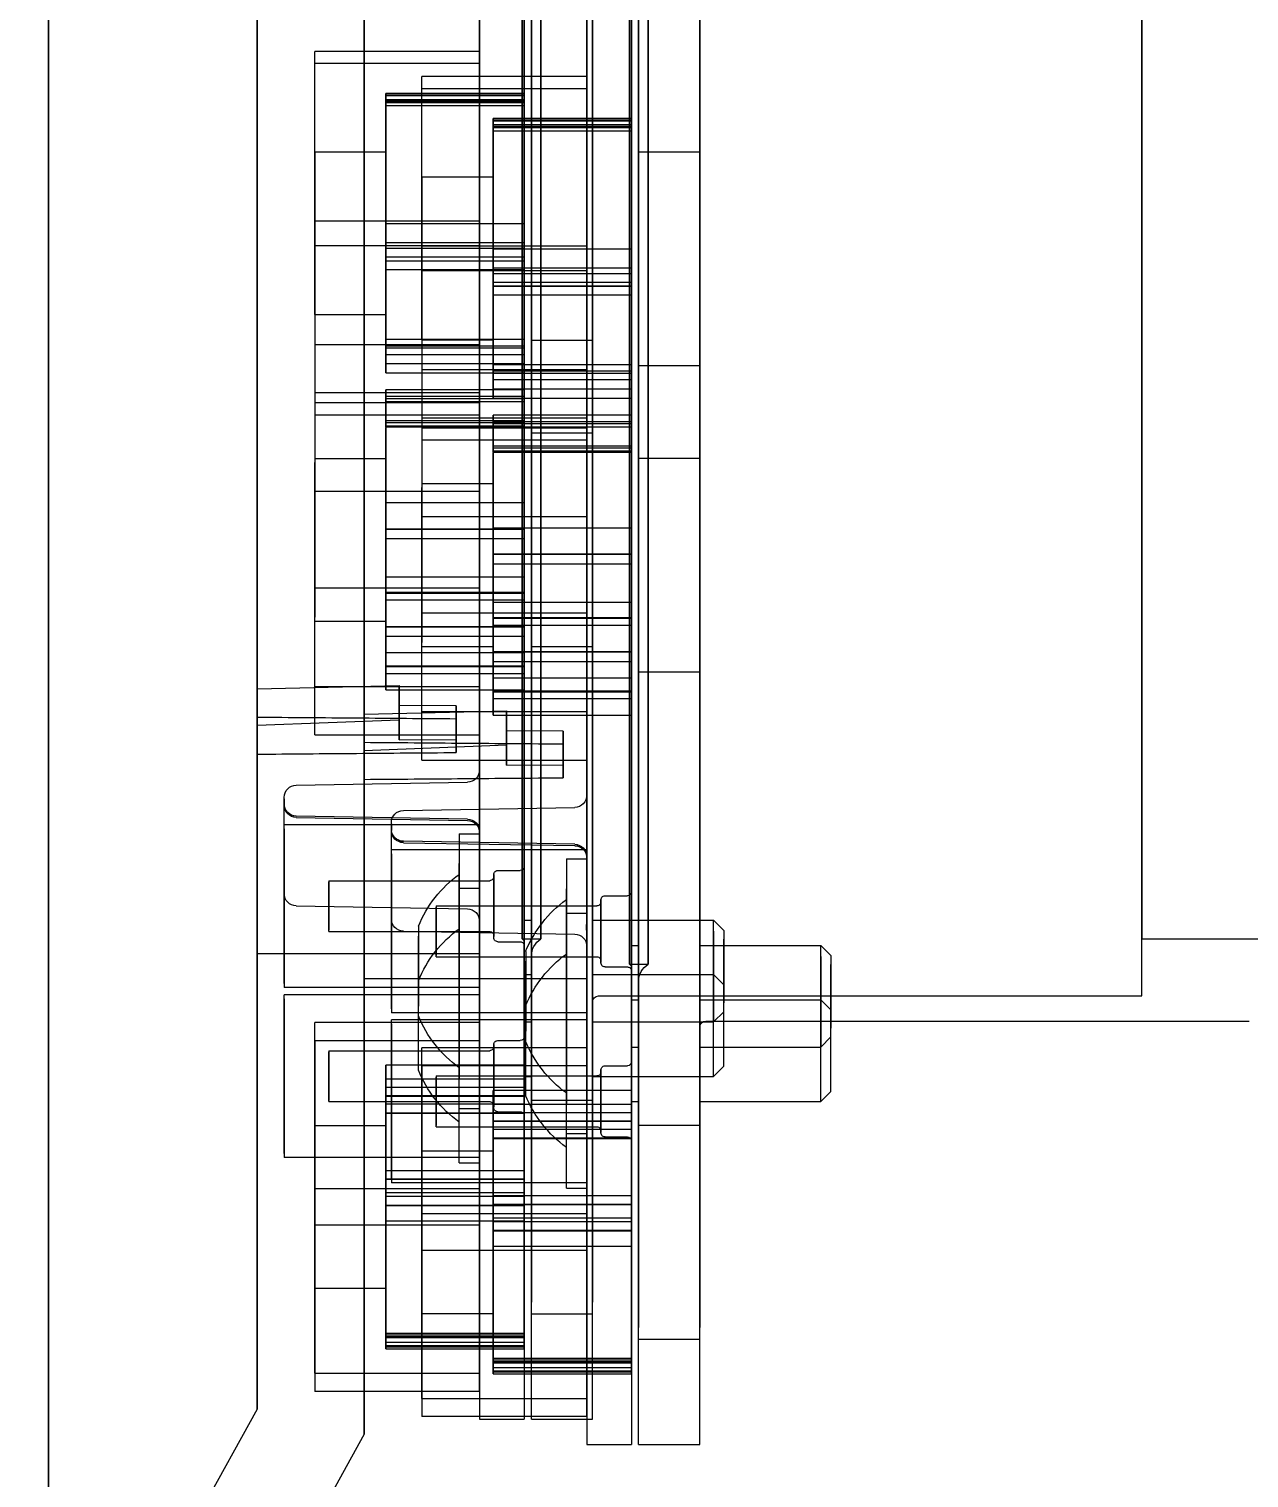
# Model space of a CAD drawing. Header units: millimetres. Extents: x -69706 to 52883, y -6882 to 68885.
# Drawn here: x 7176 to 7236, y 23902.3 to 23973.5 of the extents above; entities that cross this region are included whole.
import ezdxf

# ---------------------------------------------------------------- set-up
doc = ezdxf.new("R2010")
doc.units = ezdxf.units.MM
doc.layers.add('ac-SB', color=7, linetype='Continuous', lineweight=13)

# ---------------------------------------------------------------- blocks, each defined once
blk = doc.blocks.new('A$C15852BBE')
at = {"layer": 'ac-SB', "lineweight": -3}
for p, q in [((5986.79, 3301.098), (6002.31, 3329.098)), ((5986.79, 3301.098), (6002.31, 3329.098)), ((6002.31, 3039.098), (6002.31, 3329.098)), ((6002.31, 3329.098), (6002.31, 3039.098)), ((5992.057, 3299.859), (6007.577, 3327.859)), ((5992.057, 3299.859), (6007.577, 3327.859)), ((6002.31, 3312.126), (6002.31, 3300.404)), ((6002.31, 3300.404), (6002.31, 3312.126)), ((5970.31, 3301.598), (5970.31, 3072.349)), ((5973.31, 3301.598), (5970.31, 3301.598)), ((5973.31, 3301.598), (5973.31, 3072.349)), ((5973.66, 3072.349), (5973.66, 3301.598)), ((5975.86, 3301.598), (5973.66, 3301.598)), ((5975.86, 3072.349), (5975.86, 3301.598)), ((5986.79, 3301.098), (5986.79, 3067.098)), ((5986.79, 3067.098), (5986.79, 3301.098)), ((5975.577, 3300.359), (5975.577, 3071.11)), ((5978.577, 3300.359), (5975.577, 3300.359)), ((5975.86, 3299.333), (5975.86, 3300.228)), ((5975.86, 3300.228), (5975.86, 3292.06)), ((5975.86, 3300.228), (5983.96, 3300.228)), ((5978.577, 3300.359), (5978.577, 3071.11)), ((5978.927, 3071.11), (5978.927, 3300.359)), ((5981.127, 3300.359), (5978.927, 3300.359)), ((5981.127, 3071.11), (5981.127, 3300.359)), ((5983.96, 3292.06), (5983.96, 3300.228)), ((5983.96, 3299.333), (5983.96, 3300.228)), ((6002.31, 3300.404), (6002.31, 3210.561)), ((6002.31, 3210.561), (6002.31, 3300.404)), ((5992.057, 3299.859), (5992.057, 3065.859)), ((5992.057, 3065.859), (5992.057, 3299.859)), ((5975.86, 3290.27), (5975.86, 3299.333)), ((5983.96, 3299.333), (5975.86, 3299.333)), ((5981.127, 3298.094), (5981.127, 3298.989)), ((5981.127, 3298.989), (5981.127, 3290.821)), ((5981.127, 3298.989), (5989.227, 3298.989)), ((5983.96, 3299.333), (5983.96, 3290.27)), ((5989.227, 3290.821), (5989.227, 3298.989)), ((5989.227, 3298.094), (5989.227, 3298.989)), ((5973.66, 3298.132), (5973.66, 3291.853)), ((5973.66, 3298.034), (5973.66, 3298.132)), ((5980.46, 3298.132), (5973.66, 3298.132)), ((5973.66, 3297.812), (5973.66, 3298.034)), ((5980.46, 3298.034), (5973.66, 3298.034)), ((5980.46, 3298.034), (5980.46, 3298.132)), ((5980.46, 3298.132), (5980.46, 3291.853)), ((5980.46, 3297.812), (5980.46, 3298.034)), ((5981.127, 3289.031), (5981.127, 3298.094)), ((5989.227, 3298.094), (5981.127, 3298.094)), ((5989.227, 3298.094), (5989.227, 3289.031)), ((5973.66, 3297.586), (5973.66, 3297.99)), ((5973.66, 3297.99), (5980.46, 3297.99)), ((5980.46, 3297.812), (5973.66, 3297.812)), ((5973.66, 3297.364), (5973.66, 3297.586)), ((5980.46, 3297.586), (5973.66, 3297.586)), ((5973.66, 3297.444), (5973.66, 3297.542)), ((5973.66, 3297.542), (5980.46, 3297.542)), ((5973.66, 3290.477), (5973.66, 3297.444)), ((5980.46, 3297.444), (5973.66, 3297.444)), ((5980.46, 3297.364), (5973.66, 3297.364)), ((5980.46, 3297.586), (5980.46, 3297.99)), ((5980.46, 3297.364), (5980.46, 3297.586)), ((5980.46, 3297.444), (5980.46, 3297.542)), ((5980.46, 3290.477), (5980.46, 3297.444)), ((5978.927, 3296.894), (5978.927, 3290.614)), ((5978.927, 3296.795), (5978.927, 3296.894)), ((5985.727, 3296.894), (5978.927, 3296.894)), ((5978.927, 3296.573), (5978.927, 3296.795)), ((5985.727, 3296.795), (5978.927, 3296.795)), ((5978.927, 3296.347), (5978.927, 3296.752)), ((5978.927, 3296.752), (5985.727, 3296.752)), ((5985.727, 3296.795), (5985.727, 3296.894)), ((5985.727, 3296.894), (5985.727, 3290.614)), ((5985.727, 3296.573), (5985.727, 3296.795)), ((5985.727, 3296.347), (5985.727, 3296.752)), ((5970.31, 3296.416), (5970.31, 3289.543)), ((5973.31, 3296.416), (5970.31, 3296.416)), ((5973.31, 3296.416), (5973.31, 3289.543)), ((5985.727, 3296.573), (5978.927, 3296.573)), ((5978.927, 3296.125), (5978.927, 3296.347)), ((5985.727, 3296.347), (5978.927, 3296.347)), ((5978.927, 3296.205), (5978.927, 3296.303)), ((5978.927, 3296.303), (5985.727, 3296.303)), ((5978.927, 3289.238), (5978.927, 3296.205)), ((5985.727, 3296.205), (5978.927, 3296.205)), ((5985.727, 3296.125), (5978.927, 3296.125)), ((5985.727, 3296.125), (5985.727, 3296.347)), ((5985.727, 3296.205), (5985.727, 3296.303)), ((5985.727, 3289.238), (5985.727, 3296.205)), ((5970.31, 3066.598), (5970.31, 3295.847)), ((5973.31, 3066.598), (5973.31, 3295.847)), ((5973.66, 3295.847), (5973.66, 3066.598)), ((5975.577, 3295.177), (5975.577, 3288.304)), ((5978.577, 3295.177), (5975.577, 3295.177)), ((5975.86, 3295.847), (5975.86, 3066.598)), ((5978.577, 3295.177), (5978.577, 3288.304)), ((5983.96, 3295.165), (5980.46, 3295.165)), ((5980.46, 3287.361), (5980.46, 3295.165)), ((5983.96, 3295.165), (5983.96, 3287.361)), ((5975.577, 3065.359), (5975.577, 3294.608)), ((5978.577, 3065.359), (5978.577, 3294.608)), ((5978.927, 3294.608), (5978.927, 3065.359)), ((5980.46, 3294.969), (5980.46, 3287.165)), ((5981.127, 3294.608), (5981.127, 3065.359)), ((5983.96, 3287.165), (5983.96, 3294.969)), ((5989.227, 3293.926), (5985.727, 3293.926)), ((5985.727, 3286.122), (5985.727, 3293.926)), ((5989.227, 3293.926), (5989.227, 3286.122)), ((5985.727, 3293.73), (5985.727, 3285.926)), ((5989.227, 3285.926), (5989.227, 3293.73)), ((5970.31, 3285.916), (5970.31, 3292.788)), ((5973.31, 3285.916), (5973.31, 3292.788)), ((5973.66, 3291.853), (5973.66, 3291.087)), ((5980.46, 3291.853), (5973.66, 3291.853)), ((5975.86, 3292.06), (5975.86, 3282.998)), ((5975.86, 3292.06), (5983.96, 3292.06)), ((5980.46, 3291.853), (5980.46, 3291.087)), ((5983.96, 3282.998), (5983.96, 3292.06)), ((5980.46, 3291.094), (5973.66, 3291.094)), ((5973.66, 3291.094), (5973.66, 3290.821)), ((5973.66, 3291.087), (5980.46, 3291.087)), ((5975.577, 3284.677), (5975.577, 3291.549)), ((5978.577, 3284.677), (5978.577, 3291.549)), ((5980.46, 3291.094), (5980.46, 3290.821)), ((5973.66, 3290.821), (5973.66, 3290.643)), ((5973.66, 3290.643), (5973.66, 3286.55)), ((5980.46, 3290.643), (5973.66, 3290.643)), ((5973.66, 3289.786), (5973.66, 3290.477)), ((5973.66, 3290.477), (5980.46, 3290.477)), ((5975.86, 3282.102), (5975.86, 3290.27)), ((5975.86, 3290.27), (5983.96, 3290.27)), ((5978.927, 3290.614), (5978.927, 3289.848)), ((5985.727, 3290.614), (5978.927, 3290.614)), ((5980.46, 3290.821), (5980.46, 3290.643)), ((5980.46, 3290.643), (5980.46, 3286.55)), ((5980.46, 3289.786), (5980.46, 3290.477)), ((5981.127, 3290.821), (5981.127, 3281.759)), ((5981.127, 3290.821), (5989.227, 3290.821)), ((5983.96, 3290.27), (5983.96, 3282.102)), ((5985.727, 3290.614), (5985.727, 3289.848)), ((5989.227, 3281.759), (5989.227, 3290.821)), ((5980.46, 3289.807), (5973.66, 3289.807)), ((5973.66, 3289.58), (5973.66, 3289.807)), ((5980.46, 3289.786), (5973.66, 3289.786)), ((5973.66, 3289.386), (5973.66, 3289.58)), ((5985.727, 3289.855), (5978.927, 3289.855)), ((5978.927, 3289.855), (5978.927, 3289.583)), ((5978.927, 3289.848), (5985.727, 3289.848)), ((5978.927, 3289.583), (5978.927, 3289.404)), ((5980.46, 3289.58), (5980.46, 3289.807)), ((5980.46, 3289.386), (5980.46, 3289.58)), ((5985.727, 3289.855), (5985.727, 3289.583)), ((5985.727, 3289.583), (5985.727, 3289.404)), ((5973.66, 3285.698), (5973.66, 3289.386)), ((5973.66, 3289.386), (5980.46, 3289.386)), ((5975.86, 3288.999), (5975.86, 3282.249)), ((5976.86, 3288.999), (5975.86, 3288.999)), ((5976.86, 3288.999), (5976.86, 3282.249)), ((5978.927, 3289.404), (5978.927, 3285.311)), ((5985.727, 3289.404), (5978.927, 3289.404)), ((5978.927, 3288.547), (5978.927, 3289.238)), ((5978.927, 3289.238), (5985.727, 3289.238)), ((5980.46, 3285.698), (5980.46, 3289.386)), ((5981.127, 3280.863), (5981.127, 3289.031)), ((5981.127, 3289.031), (5989.227, 3289.031)), ((5985.727, 3289.404), (5985.727, 3285.311)), ((5985.727, 3288.547), (5985.727, 3289.238)), ((5989.227, 3289.031), (5989.227, 3280.863)), ((5975.86, 3288.74), (5975.86, 3280.936)), ((5975.86, 3288.74), (5985.46, 3288.74)), ((5975.86, 3280.74), (5975.86, 3288.544)), ((5985.727, 3288.568), (5978.927, 3288.568)), ((5978.927, 3288.341), (5978.927, 3288.568)), ((5985.727, 3288.547), (5978.927, 3288.547)), ((5978.927, 3288.147), (5978.927, 3288.341)), ((5978.927, 3284.459), (5978.927, 3288.147)), ((5978.927, 3288.147), (5985.727, 3288.147)), ((5985.46, 3280.936), (5985.46, 3288.74)), ((5985.46, 3288.544), (5985.46, 3280.74)), ((5985.727, 3288.341), (5985.727, 3288.568)), ((5985.727, 3288.147), (5985.727, 3288.341)), ((5985.727, 3284.459), (5985.727, 3288.147)), ((5981.127, 3287.76), (5981.127, 3281.01)), ((5982.127, 3287.76), (5981.127, 3287.76)), ((5981.127, 3287.501), (5981.127, 3279.697)), ((5981.127, 3287.501), (5990.727, 3287.501)), ((5982.127, 3287.76), (5982.127, 3281.01)), ((5990.727, 3279.697), (5990.727, 3287.501)), ((5973.66, 3286.69), (5973.66, 3282.886)), ((5973.66, 3286.655), (5973.66, 3286.595)), ((5976.86, 3286.999), (5976.86, 3282.249)), ((5983.96, 3287.165), (5980.46, 3287.165)), ((5981.127, 3279.501), (5981.127, 3287.306)), ((5990.727, 3287.306), (5990.727, 3279.501)), ((5973.31, 3285.916), (5970.31, 3285.916)), ((5973.66, 3282.79), (5973.66, 3286.595)), ((5980.46, 3286.557), (5973.66, 3286.557)), ((5973.66, 3286.557), (5973.66, 3286.285)), ((5973.66, 3286.55), (5980.46, 3286.55)), ((5973.66, 3286.285), (5973.66, 3286.106)), ((5973.66, 3286.106), (5973.66, 3284.886)), ((5980.46, 3286.106), (5973.66, 3286.106)), ((5974.96, 3286.49), (5973.86, 3286.49)), ((5975.16, 3286.29), (5975.16, 3283.266)), ((5975.16, 3286.275), (5975.16, 3286.214)), ((5975.16, 3283.19), (5975.16, 3286.214)), ((5975.16, 3286.19), (5975.16, 3283.361)), ((5975.16, 3286.176), (5975.16, 3286.119)), ((5975.16, 3283.29), (5975.16, 3286.119)), ((5975.166, 3283.315), (5975.166, 3286.239)), ((5975.166, 3286.224), (5975.166, 3286.165)), ((5975.166, 3286.165), (5975.166, 3283.242)), ((5983.26, 3285.99), (5975.36, 3285.99)), ((5975.86, 3286.325), (5975.86, 3274.298)), ((5976.86, 3286.325), (5975.86, 3286.325)), ((5976.86, 3286.325), (5976.86, 3274.298)), ((5980.46, 3286.557), (5980.46, 3286.285)), ((5980.46, 3286.285), (5980.46, 3286.106)), ((5980.46, 3286.106), (5980.46, 3284.886)), ((5983.26, 3285.99), (5983.26, 3283.551)), ((5983.26, 3283.49), (5983.26, 3285.929)), ((5989.227, 3285.926), (5985.727, 3285.926)), ((5980.46, 3285.719), (5973.66, 3285.719)), ((5973.66, 3285.491), (5973.66, 3285.719)), ((5980.46, 3285.698), (5973.66, 3285.698)), ((5973.66, 3285.297), (5973.66, 3285.491)), ((5973.66, 3284.198), (5973.66, 3285.297)), ((5973.66, 3285.297), (5980.46, 3285.297)), ((5978.927, 3285.451), (5978.927, 3281.647)), ((5978.927, 3285.416), (5978.927, 3285.356)), ((5978.927, 3281.551), (5978.927, 3285.356)), ((5985.727, 3285.318), (5978.927, 3285.318)), ((5978.927, 3285.318), (5978.927, 3285.046)), ((5978.927, 3285.311), (5985.727, 3285.311)), ((5980.227, 3285.251), (5979.127, 3285.251)), ((5980.46, 3285.491), (5980.46, 3285.719)), ((5980.46, 3285.297), (5980.46, 3285.491)), ((5980.46, 3284.198), (5980.46, 3285.297)), ((5982.127, 3285.76), (5982.127, 3281.01)), ((5985.727, 3285.318), (5985.727, 3285.046)), ((5963.86, 3284.249), (5964.36, 3284.749)), ((5964.36, 3284.749), (5964.36, 3282.249)), ((5970.31, 3284.749), (5964.36, 3284.749)), ((5970.31, 3284.749), (5970.31, 3282.249)), ((5973.31, 3284.749), (5973.31, 3282.249)), ((5973.66, 3284.749), (5973.31, 3284.749)), ((5973.66, 3284.886), (5973.66, 3284.198)), ((5973.66, 3284.886), (5980.46, 3284.886)), ((5973.66, 3284.749), (5973.66, 3282.249)), ((5978.577, 3284.677), (5975.577, 3284.677)), ((5975.86, 3276.822), (5975.86, 3284.852)), ((5976.86, 3272.825), (5976.86, 3284.852)), ((5978.927, 3285.046), (5978.927, 3284.867)), ((5978.927, 3284.867), (5978.927, 3283.647)), ((5985.727, 3284.867), (5978.927, 3284.867)), ((5985.727, 3284.48), (5978.927, 3284.48)), ((5978.927, 3284.252), (5978.927, 3284.48)), ((5980.427, 3285.051), (5980.427, 3282.027)), ((5980.427, 3285.036), (5980.427, 3284.975)), ((5980.427, 3281.951), (5980.427, 3284.975)), ((5980.427, 3284.951), (5980.427, 3282.122)), ((5980.427, 3284.937), (5980.427, 3284.88)), ((5980.427, 3282.051), (5980.427, 3284.88)), ((5980.433, 3282.076), (5980.433, 3285)), ((5980.433, 3284.985), (5980.433, 3284.927)), ((5980.433, 3284.927), (5980.433, 3282.003)), ((5980.46, 3284.886), (5980.46, 3284.198)), ((5988.527, 3284.751), (5980.627, 3284.751)), ((5981.127, 3285.086), (5981.127, 3273.059)), ((5982.127, 3285.086), (5981.127, 3285.086)), ((5982.127, 3285.086), (5982.127, 3273.059)), ((5985.727, 3285.046), (5985.727, 3284.867)), ((5985.727, 3284.867), (5985.727, 3283.647)), ((5985.727, 3284.252), (5985.727, 3284.48)), ((5988.527, 3284.751), (5988.527, 3282.313)), ((5988.527, 3282.251), (5988.527, 3284.69)), ((5963.86, 3284.249), (5963.86, 3282.249)), ((5973.66, 3284.198), (5980.46, 3284.198)), ((5976.86, 3275.861), (5976.86, 3284.325)), ((5978.86, 3284.448), (5978.86, 3282.249)), ((5985.727, 3284.459), (5978.927, 3284.459)), ((5978.927, 3284.058), (5978.927, 3284.252)), ((5978.927, 3282.959), (5978.927, 3284.058)), ((5978.927, 3284.058), (5985.727, 3284.058)), ((5985.727, 3284.058), (5985.727, 3284.252)), ((5985.727, 3282.959), (5985.727, 3284.058)), ((5969.127, 3283.01), (5969.627, 3283.51)), ((5969.627, 3283.51), (5969.627, 3281.01)), ((5975.577, 3283.51), (5969.627, 3283.51)), ((5975.16, 3283.361), (5975.16, 3283.304)), ((5975.16, 3283.266), (5975.16, 3283.205)), ((5983.26, 3283.49), (5975.36, 3283.49)), ((5975.577, 3283.51), (5975.577, 3281.01)), ((5976.86, 3283.289), (5976.86, 3274.825)), ((5978.577, 3283.51), (5978.577, 3281.01)), ((5978.927, 3283.51), (5978.577, 3283.51)), ((5978.927, 3283.647), (5978.927, 3282.959)), ((5978.927, 3283.647), (5985.727, 3283.647)), ((5978.927, 3283.51), (5978.927, 3281.01)), ((5981.127, 3275.583), (5981.127, 3283.613)), ((5982.127, 3271.586), (5982.127, 3283.613)), ((5982.127, 3274.622), (5982.127, 3283.086)), ((5984.127, 3283.209), (5984.127, 3281.01)), ((5985.727, 3283.647), (5985.727, 3282.959)), ((5969.127, 3283.01), (5969.127, 3281.01)), ((5973.66, 3282.886), (5973.66, 3282.825)), ((5974.96, 3282.99), (5973.86, 3282.99)), ((5975.86, 3282.998), (5975.86, 3282.102)), ((5975.86, 3282.998), (5983.96, 3282.998)), ((5978.927, 3282.959), (5985.727, 3282.959)), ((5983.96, 3282.998), (5983.96, 3282.102)), ((5963.86, 3282.249), (5963.86, 3280.249)), ((5963.86, 3281.575), (5964.36, 3282.075)), ((5964.36, 3282.249), (5964.36, 3279.749)), ((5964.36, 3277.62), (5964.36, 3282.075)), ((5970.31, 3282.075), (5964.36, 3282.075)), ((5970.31, 3282.249), (5970.31, 3279.749)), ((5970.31, 3277.62), (5970.31, 3282.075)), ((5973.31, 3282.249), (5973.31, 3279.749)), ((5973.31, 3277.62), (5973.31, 3282.075)), ((5973.66, 3282.075), (5973.31, 3282.075)), ((5973.66, 3282.249), (5973.66, 3279.749)), ((5973.66, 3282.075), (5973.66, 3277.62)), ((5975.86, 3282.249), (5975.86, 3275.499)), ((5975.86, 3282.102), (5983.96, 3282.102)), ((5976.86, 3282.249), (5976.86, 3277.499)), ((5976.86, 3282.249), (5976.86, 3275.499)), ((5978.86, 3282.249), (5978.86, 3280.05)), ((5978.86, 3281.774), (5978.86, 3277.856)), ((5978.927, 3281.647), (5978.927, 3281.586)), ((5980.227, 3281.751), (5979.127, 3281.751)), ((5980.427, 3282.122), (5980.427, 3282.065)), ((5980.427, 3282.027), (5980.427, 3281.966)), ((5988.527, 3282.251), (5980.627, 3282.251)), ((5981.127, 3281.759), (5981.127, 3280.863)), ((5981.127, 3281.759), (5989.227, 3281.759)), ((5982.127, 3282.05), (5982.127, 3273.586)), ((5989.227, 3281.759), (5989.227, 3280.863)), ((5963.86, 3281.575), (5963.86, 3278.011)), ((5963.86, 3277.575), (5963.86, 3281.139)), ((5964.36, 3281.53), (5964.36, 3277.075)), ((5969.127, 3281.01), (5969.127, 3279.01)), ((5969.627, 3281.01), (5969.627, 3278.51)), ((5970.31, 3281.53), (5970.31, 3277.075)), ((5970.31, 3280.503), (5970.31, 3281.098)), ((5970.31, 3281.098), (5970.31, 3280.503)), ((5970.31, 3092.002), (5970.31, 3281.096)), ((5973.31, 3281.53), (5973.31, 3277.075)), ((5973.66, 3277.075), (5973.66, 3281.53)), ((5975.577, 3281.01), (5975.577, 3278.51)), ((5978.577, 3281.01), (5978.577, 3278.51)), ((5978.86, 3277.376), (5978.86, 3281.294)), ((5978.927, 3281.01), (5978.927, 3278.51)), ((5981.127, 3281.01), (5981.127, 3274.26)), ((5982.127, 3281.01), (5982.127, 3276.26)), ((5982.127, 3281.01), (5982.127, 3274.26)), ((5984.127, 3281.01), (5984.127, 3278.812)), ((5970.01, 3280.798), (5943.31, 3280.798)), ((5963.86, 3280.249), (5964.36, 3279.749)), ((5969.127, 3280.336), (5969.627, 3280.836)), ((5969.127, 3280.336), (5969.127, 3276.772)), ((5969.627, 3276.381), (5969.627, 3280.836)), ((5975.577, 3280.836), (5969.627, 3280.836)), ((5969.627, 3280.291), (5969.627, 3275.836)), ((5970.31, 3280.692), (5970.31, 3276.939)), ((5970.31, 3280.692), (5970.31, 3276.939)), ((5970.31, 3276.35), (5970.31, 3280.503)), ((5970.31, 3280.503), (5970.31, 3276.35)), ((5975.577, 3276.381), (5975.577, 3280.836)), ((5975.577, 3280.291), (5975.577, 3275.836)), ((5975.86, 3280.74), (5985.46, 3280.74)), ((5975.86, 3280.385), (5975.86, 3272.581)), ((5975.86, 3280.385), (5985.46, 3280.385)), ((5978.577, 3276.381), (5978.577, 3280.836)), ((5978.927, 3280.836), (5978.577, 3280.836)), ((5978.577, 3280.291), (5978.577, 3275.836)), ((5978.927, 3280.836), (5978.927, 3276.381)), ((5978.927, 3275.836), (5978.927, 3280.291)), ((5981.127, 3280.863), (5989.227, 3280.863)), ((5984.127, 3280.535), (5984.127, 3276.617)), ((5985.46, 3272.581), (5985.46, 3280.385)), ((5948.577, 3279.559), (5948.577, 3090.892)), ((5975.277, 3279.559), (5948.577, 3279.559)), ((5970.31, 3279.749), (5964.36, 3279.749)), ((5969.127, 3276.336), (5969.127, 3279.9)), ((5973.66, 3279.749), (5973.31, 3279.749)), ((5975.577, 3279.264), (5975.577, 3279.859)), ((5975.577, 3279.859), (5975.577, 3279.264)), ((5975.577, 3090.763), (5975.577, 3279.857)), ((5975.86, 3272.385), (5975.86, 3280.189)), ((5981.127, 3279.501), (5990.727, 3279.501)), ((5984.127, 3276.137), (5984.127, 3280.055)), ((5985.46, 3280.189), (5985.46, 3272.385)), ((5969.127, 3279.01), (5969.627, 3278.51)), ((5973.31, 3278.845), (5973.31, 3093.988)), ((5975.577, 3279.453), (5975.577, 3275.7)), ((5975.577, 3279.453), (5975.577, 3275.7)), ((5975.577, 3275.111), (5975.577, 3279.264)), ((5975.577, 3279.264), (5975.577, 3275.111)), ((5981.127, 3279.146), (5981.127, 3271.342)), ((5981.127, 3279.146), (5990.727, 3279.146)), ((5981.127, 3271.146), (5981.127, 3278.951)), ((5990.727, 3271.342), (5990.727, 3279.146)), ((5990.727, 3278.951), (5990.727, 3271.146)), ((5975.577, 3278.51), (5969.627, 3278.51)), ((5973.66, 3278.335), (5973.66, 3274.531)), ((5973.66, 3278.3), (5973.66, 3278.24)), ((5973.66, 3274.435), (5973.66, 3278.24)), ((5973.66, 3278.098), (5973.66, 3094.699)), ((5973.76, 3277.998), (5973.66, 3278.098)), ((5974.96, 3278.135), (5973.86, 3278.135)), ((5975.86, 3278.723), (5975.86, 3094.104)), ((5975.86, 3278.723), (5986.79, 3278.723)), ((5978.927, 3278.51), (5978.577, 3278.51)), ((5986.79, 3268.916), (5986.79, 3278.723)), ((5963.86, 3277.575), (5964.36, 3277.075)), ((5972.842, 3094.794), (5972.842, 3277.998)), ((5972.842, 3277.998), (5972.842, 3273.554)), ((5973.76, 3277.998), (5972.842, 3277.998)), ((5973.76, 3277.998), (5972.842, 3277.998)), ((5973.76, 3094.794), (5973.76, 3277.998)), ((5973.76, 3277.998), (5973.76, 3273.402)), ((5975.16, 3277.935), (5975.16, 3274.911)), ((5975.16, 3277.92), (5975.16, 3277.859)), ((5975.16, 3274.835), (5975.16, 3277.859)), ((5975.16, 3277.835), (5975.16, 3275.006)), ((5975.16, 3277.821), (5975.16, 3277.764)), ((5975.16, 3274.935), (5975.16, 3277.764)), ((5975.166, 3274.96), (5975.166, 3277.884)), ((5975.166, 3277.869), (5975.166, 3277.81)), ((5975.166, 3277.81), (5975.166, 3274.887)), ((5983.26, 3277.635), (5975.36, 3277.635)), ((5978.577, 3277.606), (5978.577, 3092.749)), ((5981.127, 3277.484), (5981.127, 3092.865)), ((5981.127, 3277.484), (5992.057, 3277.484)), ((5983.26, 3277.635), (5983.26, 3275.196)), ((5983.26, 3275.135), (5983.26, 3277.574)), ((5992.057, 3267.677), (5992.057, 3277.484)), ((5948.577, 3276.759), (5911.113, 3276.759)), ((5948.577, 3276.759), (5911.113, 3276.759)), ((5948.577, 3276.759), (5948.577, 3088.959)), ((5948.577, 3088.959), (5948.577, 3276.759)), ((5970.31, 3277.075), (5964.36, 3277.075)), ((5970.31, 3276.939), (5970.31, 3269.399)), ((5970.31, 3276.939), (5970.31, 3269.399)), ((5973.66, 3277.075), (5973.31, 3277.075)), ((5975.86, 3277.122), (5975.86, 3275.17)), ((5975.867, 3276.624), (5975.86, 3276.822)), ((5978.109, 3093.555), (5978.109, 3276.759)), ((5978.109, 3276.759), (5978.109, 3272.315)), ((5979.027, 3276.759), (5978.109, 3276.759)), ((5979.027, 3276.759), (5978.109, 3276.759)), ((5978.927, 3277.096), (5978.927, 3273.292)), ((5978.927, 3277.061), (5978.927, 3277.001)), ((5978.927, 3273.196), (5978.927, 3277.001)), ((5978.927, 3276.859), (5978.927, 3093.46)), ((5979.027, 3276.759), (5978.927, 3276.859)), ((5979.027, 3093.555), (5979.027, 3276.759)), ((5979.027, 3276.759), (5979.027, 3272.163)), ((5980.227, 3276.896), (5979.127, 3276.896)), ((5980.427, 3276.696), (5980.427, 3273.672)), ((5980.427, 3276.681), (5980.427, 3276.62)), ((5980.433, 3273.721), (5980.433, 3276.645)), ((5969.127, 3276.336), (5969.627, 3275.836)), ((5970.31, 3276.19), (5970.31, 3276.35)), ((5970.31, 3276.194), (5970.31, 3087.099)), ((5970.31, 3270.482), (5970.31, 3276.19)), ((5970.31, 3270.482), (5970.31, 3276.19)), ((5975.878, 3276.43), (5975.867, 3276.624)), ((5975.881, 3276.243), (5975.878, 3276.43)), ((5984.871, 3276.375), (5976.45, 3276.522)), ((5980.427, 3273.596), (5980.427, 3276.62)), ((5980.427, 3276.596), (5980.427, 3273.767)), ((5980.427, 3276.582), (5980.427, 3276.525)), ((5980.427, 3273.696), (5980.427, 3276.525)), ((5980.433, 3276.63), (5980.433, 3276.571)), ((5980.433, 3276.571), (5980.433, 3273.648)), ((5988.527, 3276.396), (5980.627, 3276.396)), ((5988.527, 3276.396), (5988.527, 3273.957)), ((5988.527, 3273.896), (5988.527, 3276.335)), ((5975.577, 3275.836), (5969.627, 3275.836)), ((5975.577, 3275.7), (5975.577, 3268.16)), ((5975.577, 3275.7), (5975.577, 3268.16)), ((5976.86, 3275.499), (5975.86, 3275.499)), ((5978.927, 3275.836), (5978.577, 3275.836)), ((5981.127, 3275.883), (5981.127, 3273.931)), ((5981.134, 3275.385), (5981.127, 3275.583)), ((5981.145, 3275.191), (5981.134, 3275.385)), ((5990.138, 3275.136), (5981.717, 3275.283)), ((5985.46, 3275.775), (5985.46, 3275.54)), ((5985.46, 3275.689), (5985.46, 3271.362)), ((5985.46, 3275.54), (5985.46, 3271.041)), ((5948.577, 3086.159), (5948.577, 3274.826)), ((5973.66, 3274.531), (5973.66, 3274.47)), ((5974.96, 3274.635), (5973.86, 3274.635)), ((5975.16, 3275.006), (5975.16, 3274.949)), ((5975.16, 3274.911), (5975.16, 3274.85)), ((5983.26, 3275.135), (5975.36, 3275.135)), ((5975.577, 3274.951), (5975.577, 3275.111)), ((5975.577, 3274.955), (5975.577, 3085.86)), ((5975.577, 3269.243), (5975.577, 3274.951)), ((5975.577, 3269.243), (5975.577, 3274.951)), ((5975.86, 3274.914), (5975.86, 3275.17)), ((5975.86, 3274.914), (5975.86, 3269.694)), ((5981.148, 3275.004), (5981.145, 3275.191)), ((5990.727, 3274.536), (5990.727, 3274.301)), ((5973.31, 3274.36), (5973.31, 3274.207)), ((5973.31, 3089.351), (5973.31, 3274.207)), ((5975.86, 3274.298), (5975.86, 3272.825)), ((5975.86, 3089.473), (5975.86, 3274.092)), ((5988.527, 3273.896), (5980.627, 3273.896)), ((5982.127, 3274.26), (5981.127, 3274.26)), ((5981.127, 3273.675), (5981.127, 3273.931)), ((5986.79, 3274.092), (5986.79, 3209.677)), ((5990.727, 3274.45), (5990.727, 3270.123)), ((5990.727, 3274.301), (5990.727, 3269.802)), ((5972.842, 3273.554), (5972.842, 3273.402)), ((5972.842, 3273.402), (5972.842, 3090.198)), ((5973.66, 3090.098), (5973.66, 3273.497)), ((5973.76, 3273.402), (5973.76, 3090.198)), ((5975.86, 3272.709), (5975.86, 3273.468)), ((5978.577, 3273.121), (5978.577, 3272.968)), ((5978.927, 3273.292), (5978.927, 3273.231)), ((5980.227, 3273.396), (5979.127, 3273.396)), ((5980.427, 3273.767), (5980.427, 3273.71)), ((5980.427, 3273.672), (5980.427, 3273.611)), ((5981.127, 3273.675), (5981.127, 3268.455)), ((5976.86, 3272.825), (5975.86, 3272.825)), ((5975.86, 3272.763), (5975.86, 3272.775)), ((5975.86, 3269.773), (5975.86, 3272.773)), ((5975.86, 3272.385), (5985.46, 3272.385)), ((5978.577, 3088.112), (5978.577, 3272.968)), ((5981.127, 3273.059), (5981.127, 3271.586)), ((5981.127, 3088.234), (5981.127, 3272.853)), ((5992.057, 3272.853), (5992.057, 3208.438)), ((5984.871, 3272.028), (5976.45, 3272.175)), ((5976.45, 3272.109), (5984.871, 3271.962)), ((5978.109, 3272.315), (5978.109, 3272.163)), ((5978.109, 3272.163), (5978.109, 3088.959)), ((5978.927, 3088.859), (5978.927, 3272.258)), ((5979.027, 3272.163), (5979.027, 3088.959)), ((5981.127, 3271.47), (5981.127, 3272.229)), ((5982.127, 3271.586), (5981.127, 3271.586)), ((5981.127, 3271.524), (5981.127, 3271.536)), ((5981.127, 3268.534), (5981.127, 3271.534)), ((5981.127, 3271.146), (5990.727, 3271.146)), ((5985.46, 3271.109), (5985.46, 3271.428)), ((5970.31, 3259.852), (5970.31, 3270.482)), ((5970.31, 3259.852), (5970.31, 3270.482)), ((5984.871, 3270.441), (5976.45, 3270.294)), ((5990.138, 3270.789), (5981.717, 3270.936)), ((5981.717, 3270.87), (5990.138, 3270.723)), ((5990.727, 3269.87), (5990.727, 3270.19)), ((5970.31, 3269.399), (5970.31, 3258.378)), ((5970.31, 3269.399), (5970.31, 3258.378)), ((5975.577, 3258.613), (5975.577, 3269.243)), ((5975.577, 3258.613), (5975.577, 3269.243)), ((5977.01, 3268.84), (5977.01, 3268.197)), ((5977.01, 3267.193), (5977.01, 3268.84)), ((5990.138, 3269.202), (5981.717, 3269.055)), ((5986.79, 3267.511), (5986.79, 3268.916)), ((5975.577, 3268.16), (5975.577, 3257.139)), ((5975.577, 3268.16), (5975.577, 3257.139)), ((5979.81, 3268.219), (5977.01, 3268.196)), ((5977.01, 3268.197), (5977.01, 3266.55)), ((5979.81, 3268.218), (5979.81, 3266.526)), ((5979.81, 3267.241), (5979.81, 3268.218)), ((5975.86, 3267.974), (5975.86, 3260.755)), ((5975.86, 3265.606), (5975.86, 3267.974)), ((5983.96, 3267.974), (5975.86, 3267.974)), ((5979.81, 3267.241), (5986.79, 3267.511)), ((5982.277, 3267.601), (5982.277, 3266.958)), ((5982.277, 3265.954), (5982.277, 3267.601)), ((5983.96, 3267.974), (5983.96, 3265.606)), ((5983.96, 3267.974), (5983.96, 3260.755)), ((5986.79, 3265.706), (5986.79, 3267.511)), ((5992.057, 3266.272), (5992.057, 3267.677)), ((5977.01, 3266.55), (5977.01, 3267.193)), ((5979.81, 3265.548), (5979.81, 3267.241)), ((5981.127, 3266.736), (5981.127, 3259.516)), ((5981.127, 3264.368), (5981.127, 3266.736)), ((5989.227, 3266.736), (5981.127, 3266.736)), ((5985.077, 3266.98), (5982.277, 3266.957)), ((5982.277, 3266.958), (5982.277, 3265.311)), ((5985.077, 3266.979), (5985.077, 3265.287)), ((5985.077, 3266.002), (5985.077, 3266.979)), ((5986.79, 3094.104), (5986.79, 3267.111)), ((5986.79, 3267.111), (5986.79, 3265.706)), ((5989.227, 3266.736), (5989.227, 3264.368)), ((5989.227, 3266.736), (5989.227, 3259.516)), ((5977.01, 3266.549), (5979.81, 3266.527)), ((5979.81, 3266.526), (5979.81, 3265.548)), ((5985.077, 3266.002), (5992.057, 3266.272)), ((5985.077, 3264.309), (5985.077, 3266.002)), ((5992.057, 3264.467), (5992.057, 3266.272)), ((5973.66, 3265.758), (5973.66, 3264.967)), ((5973.66, 3263.937), (5973.66, 3265.758)), ((5980.46, 3265.758), (5973.66, 3265.758)), ((5975.86, 3256.019), (5975.86, 3265.606)), ((5975.86, 3265.606), (5983.96, 3265.606)), ((5986.79, 3265.706), (5979.81, 3265.548)), ((5980.46, 3263.937), (5980.46, 3265.758)), ((5980.46, 3265.758), (5980.46, 3264.967)), ((5982.277, 3265.311), (5982.277, 3265.954)), ((5982.277, 3265.31), (5985.077, 3265.288)), ((5983.96, 3265.606), (5983.96, 3256.019)), ((5985.077, 3265.287), (5985.077, 3264.309)), ((5992.057, 3092.865), (5992.057, 3265.872)), ((5992.057, 3265.872), (5992.057, 3264.467)), ((5973.66, 3264.967), (5973.66, 3264.574)), ((5973.66, 3264.967), (5980.46, 3264.967)), ((5973.66, 3264.613), (5973.66, 3261.353)), ((5980.46, 3264.613), (5973.66, 3264.613)), ((5980.46, 3264.574), (5973.66, 3264.574)), ((5980.46, 3264.967), (5980.46, 3264.574)), ((5980.46, 3264.613), (5980.46, 3261.353)), ((5973.66, 3263.127), (5973.66, 3263.937)), ((5973.66, 3263.937), (5980.46, 3263.937)), ((5978.927, 3264.519), (5978.927, 3263.728)), ((5978.927, 3262.698), (5978.927, 3264.519)), ((5985.727, 3264.519), (5978.927, 3264.519)), ((5980.46, 3263.127), (5980.46, 3263.937)), ((5981.127, 3254.78), (5981.127, 3264.368)), ((5981.127, 3264.368), (5989.227, 3264.368)), ((5992.057, 3264.467), (5985.077, 3264.309)), ((5985.727, 3262.698), (5985.727, 3264.519)), ((5985.727, 3264.519), (5985.727, 3263.728)), ((5989.227, 3264.368), (5989.227, 3254.78)), ((5970.31, 3263.634), (5970.31, 3256.762)), ((5973.31, 3263.634), (5970.31, 3263.634)), ((5973.31, 3263.634), (5973.31, 3256.762)), ((5973.66, 3262.725), (5973.66, 3263.127)), ((5980.46, 3263.127), (5973.66, 3263.127)), ((5978.927, 3263.728), (5978.927, 3263.335)), ((5978.927, 3263.728), (5985.727, 3263.728)), ((5978.927, 3263.374), (5978.927, 3260.114)), ((5985.727, 3263.374), (5978.927, 3263.374)), ((5985.727, 3263.335), (5978.927, 3263.335)), ((5980.46, 3262.725), (5980.46, 3263.127)), ((5985.727, 3263.728), (5985.727, 3263.335)), ((5985.727, 3263.374), (5985.727, 3260.114)), ((5973.66, 3262.656), (5973.66, 3262.725)), ((5980.46, 3262.656), (5973.66, 3262.656)), ((5973.66, 3258.327), (5973.66, 3262.656)), ((5973.66, 3262.656), (5980.46, 3262.656)), ((5978.927, 3261.888), (5978.927, 3262.698)), ((5978.927, 3262.698), (5985.727, 3262.698)), ((5980.46, 3262.656), (5980.46, 3262.725)), ((5980.46, 3258.327), (5980.46, 3262.656)), ((5985.727, 3261.888), (5985.727, 3262.698)), ((5975.577, 3262.395), (5975.577, 3255.523)), ((5978.577, 3262.395), (5975.577, 3262.395)), ((5978.577, 3262.395), (5978.577, 3255.523)), ((5978.927, 3261.486), (5978.927, 3261.888)), ((5985.727, 3261.888), (5978.927, 3261.888)), ((5983.96, 3262.387), (5980.46, 3262.387)), ((5980.46, 3254.583), (5980.46, 3262.387)), ((5980.46, 3262.191), (5980.46, 3254.387)), ((5983.96, 3262.387), (5983.96, 3254.583)), ((5983.96, 3254.387), (5983.96, 3262.191)), ((5985.727, 3261.486), (5985.727, 3261.888)), ((5973.66, 3261.353), (5973.66, 3260.96)), ((5973.66, 3261.353), (5980.46, 3261.353)), ((5973.66, 3260.999), (5973.66, 3260.208)), ((5980.46, 3260.999), (5973.66, 3260.999)), ((5978.927, 3261.417), (5978.927, 3261.486)), ((5978.927, 3257.088), (5978.927, 3261.418)), ((5978.927, 3261.418), (5985.727, 3261.418)), ((5985.727, 3261.417), (5978.927, 3261.417)), ((5980.46, 3261.353), (5980.46, 3260.96)), ((5980.46, 3260.999), (5980.46, 3260.208)), ((5985.727, 3261.417), (5985.727, 3261.486)), ((5985.727, 3257.088), (5985.727, 3261.418)), ((5989.227, 3261.148), (5985.727, 3261.148)), ((5985.727, 3253.344), (5985.727, 3261.148)), ((5989.227, 3261.148), (5989.227, 3253.344)), ((5980.46, 3260.96), (5973.66, 3260.96)), ((5975.86, 3260.755), (5975.86, 3251.168)), ((5975.86, 3260.755), (5983.96, 3260.755)), ((5983.96, 3251.168), (5983.96, 3260.755)), ((5985.727, 3260.952), (5985.727, 3253.148)), ((5989.227, 3253.148), (5989.227, 3260.952)), ((5970.31, 3253.134), (5970.31, 3260.006)), ((5970.31, 3246.132), (5970.31, 3259.852)), ((5970.31, 3246.132), (5970.31, 3259.852)), ((5973.31, 3253.134), (5973.31, 3260.006)), ((5973.66, 3260.208), (5973.66, 3252.874)), ((5980.46, 3260.208), (5973.66, 3260.208)), ((5978.927, 3260.114), (5978.927, 3259.721)), ((5978.927, 3260.114), (5985.727, 3260.114)), ((5978.927, 3259.76), (5978.927, 3258.969)), ((5985.727, 3259.76), (5978.927, 3259.76)), ((5985.727, 3259.721), (5978.927, 3259.721)), ((5980.46, 3260.208), (5980.46, 3252.874)), ((5985.727, 3260.114), (5985.727, 3259.721)), ((5985.727, 3259.76), (5985.727, 3258.969)), ((5978.927, 3258.969), (5978.927, 3251.635)), ((5985.727, 3258.969), (5978.927, 3258.969)), ((5981.127, 3259.516), (5981.127, 3249.929)), ((5981.127, 3259.516), (5989.227, 3259.516)), ((5985.727, 3258.969), (5985.727, 3251.635)), ((5989.227, 3249.929), (5989.227, 3259.516)), ((5970.31, 3258.378), (5970.31, 3244.326)), ((5970.31, 3258.378), (5970.31, 3244.326)), ((5973.66, 3257.926), (5973.66, 3258.327)), ((5980.46, 3258.327), (5973.66, 3258.327)), ((5975.577, 3251.895), (5975.577, 3258.767)), ((5975.577, 3244.893), (5975.577, 3258.613)), ((5975.577, 3244.893), (5975.577, 3258.613)), ((5978.577, 3251.895), (5978.577, 3258.767)), ((5980.46, 3257.926), (5980.46, 3258.327)), ((5973.66, 3257.856), (5973.66, 3257.926)), ((5973.66, 3256.567), (5973.66, 3257.857)), ((5973.66, 3257.857), (5980.46, 3257.857)), ((5980.46, 3257.856), (5973.66, 3257.856)), ((5980.46, 3257.856), (5980.46, 3257.926)), ((5980.46, 3256.567), (5980.46, 3257.857)), ((5975.577, 3257.139), (5975.577, 3243.087)), ((5975.577, 3257.139), (5975.577, 3243.087)), ((5978.927, 3256.687), (5978.927, 3257.088)), ((5985.727, 3257.088), (5978.927, 3257.088)), ((5985.727, 3256.687), (5985.727, 3257.088)), ((5973.66, 3251.016), (5973.66, 3256.567)), ((5973.66, 3256.567), (5980.46, 3256.567)), ((5975.86, 3248.8), (5975.86, 3256.019)), ((5975.86, 3256.019), (5983.96, 3256.019)), ((5978.927, 3256.617), (5978.927, 3256.687)), ((5978.927, 3255.328), (5978.927, 3256.618)), ((5978.927, 3256.618), (5985.727, 3256.618)), ((5985.727, 3256.617), (5978.927, 3256.617)), ((5980.46, 3251.016), (5980.46, 3256.567)), ((5983.96, 3248.8), (5983.96, 3256.019)), ((5985.727, 3256.617), (5985.727, 3256.687)), ((5985.727, 3255.328), (5985.727, 3256.618)), ((5978.927, 3249.778), (5978.927, 3255.328)), ((5978.927, 3255.328), (5985.727, 3255.328)), ((5985.727, 3249.778), (5985.727, 3255.328)), ((5981.127, 3247.561), (5981.127, 3254.78)), ((5981.127, 3254.78), (5989.227, 3254.78)), ((5989.227, 3247.561), (5989.227, 3254.78)), ((5983.96, 3254.387), (5980.46, 3254.387)), ((5989.227, 3253.148), (5985.727, 3253.148)), ((5973.31, 3253.134), (5970.31, 3253.134)), ((5973.66, 3252.637), (5973.66, 3252.837)), ((5980.46, 3252.837), (5973.66, 3252.837)), ((5980.46, 3252.78), (5973.66, 3252.78)), ((5973.66, 3252.611), (5973.66, 3252.78)), ((5973.66, 3252.711), (5973.66, 3252.521)), ((5973.66, 3252.637), (5980.46, 3252.637)), ((5973.66, 3252.521), (5973.66, 3251.451)), ((5980.46, 3252.521), (5973.66, 3252.521)), ((5980.46, 3252.837), (5980.46, 3252.637)), ((5980.46, 3252.611), (5980.46, 3252.78)), ((5980.46, 3252.711), (5980.46, 3252.521)), ((5980.46, 3252.521), (5980.46, 3251.451)), ((5978.577, 3251.895), (5975.577, 3251.895)), ((5975.86, 3243.917), (5975.86, 3252.252)), ((5975.86, 3252.252), (5975.86, 3251.655)), ((5975.86, 3252.252), (5983.96, 3252.252)), ((5983.96, 3243.917), (5983.96, 3252.252)), ((5983.96, 3251.655), (5983.96, 3252.252)), ((5980.46, 3251.595), (5973.66, 3251.595)), ((5973.66, 3251.451), (5973.66, 3251.595)), ((5973.66, 3251.525), (5973.66, 3251.335)), ((5973.66, 3251.451), (5980.46, 3251.451)), ((5980.46, 3251.335), (5973.66, 3251.335)), ((5973.66, 3251.016), (5973.66, 3251.335)), ((5973.66, 3251.016), (5980.46, 3251.016)), ((5975.86, 3251.655), (5975.86, 3242.722)), ((5975.86, 3251.655), (5983.96, 3251.655)), ((5975.86, 3251.168), (5975.86, 3248.8)), ((5975.86, 3251.168), (5983.96, 3251.168)), ((5978.927, 3251.398), (5978.927, 3251.598)), ((5985.727, 3251.598), (5978.927, 3251.598)), ((5985.727, 3251.541), (5978.927, 3251.541)), ((5978.927, 3251.372), (5978.927, 3251.541)), ((5978.927, 3251.472), (5978.927, 3251.282)), ((5978.927, 3251.398), (5985.727, 3251.398)), ((5978.927, 3251.282), (5978.927, 3250.212)), ((5985.727, 3251.282), (5978.927, 3251.282)), ((5980.46, 3251.451), (5980.46, 3251.595)), ((5980.46, 3251.525), (5980.46, 3251.335)), ((5980.46, 3251.335), (5980.46, 3251.016)), ((5981.127, 3242.678), (5981.127, 3251.014)), ((5981.127, 3251.014), (5981.127, 3250.416)), ((5981.127, 3251.014), (5989.227, 3251.014)), ((5983.96, 3242.722), (5983.96, 3251.655)), ((5983.96, 3248.8), (5983.96, 3251.168)), ((5985.727, 3251.598), (5985.727, 3251.398)), ((5985.727, 3251.372), (5985.727, 3251.541)), ((5985.727, 3251.472), (5985.727, 3251.282)), ((5985.727, 3251.282), (5985.727, 3250.212)), ((5989.227, 3242.678), (5989.227, 3251.014)), ((5989.227, 3250.416), (5989.227, 3251.014)), ((5985.727, 3250.356), (5978.927, 3250.356)), ((5978.927, 3250.212), (5978.927, 3250.356)), ((5981.127, 3250.416), (5981.127, 3241.483)), ((5981.127, 3250.416), (5989.227, 3250.416)), ((5985.727, 3250.212), (5985.727, 3250.356)), ((5989.227, 3241.483), (5989.227, 3250.416)), ((5980.46, 3250.187), (5973.66, 3250.187)), ((5973.66, 3249.274), (5973.66, 3250.187)), ((5973.66, 3250.187), (5973.66, 3249.728)), ((5980.46, 3249.728), (5973.66, 3249.728)), ((5973.66, 3248.973), (5973.66, 3249.728)), ((5978.927, 3250.286), (5978.927, 3250.096)), ((5978.927, 3250.212), (5985.727, 3250.212)), ((5985.727, 3250.096), (5978.927, 3250.096)), ((5978.927, 3249.778), (5978.927, 3250.096)), ((5978.927, 3249.778), (5985.727, 3249.778)), ((5980.46, 3250.187), (5980.46, 3249.728)), ((5980.46, 3249.274), (5980.46, 3250.187)), ((5980.46, 3249.728), (5980.46, 3248.973)), ((5981.127, 3249.929), (5981.127, 3247.561)), ((5981.127, 3249.929), (5989.227, 3249.929)), ((5985.727, 3250.286), (5985.727, 3250.096)), ((5985.727, 3250.096), (5985.727, 3249.778)), ((5989.227, 3247.561), (5989.227, 3249.929)), ((5980.46, 3249.274), (5973.66, 3249.274)), ((5973.66, 3248.847), (5973.66, 3249.274)), ((5973.66, 3248.973), (5980.46, 3248.973)), ((5973.66, 3248.973), (5973.66, 3248.567)), ((5985.727, 3248.948), (5978.927, 3248.948)), ((5978.927, 3248.035), (5978.927, 3248.948)), ((5978.927, 3248.948), (5978.927, 3248.489)), ((5980.46, 3248.847), (5980.46, 3249.274)), ((5980.46, 3248.973), (5980.46, 3248.567)), ((5985.727, 3248.948), (5985.727, 3248.489)), ((5985.727, 3248.035), (5985.727, 3248.948)), ((5970.31, 3248.575), (5970.31, 3241.702)), ((5973.31, 3248.575), (5970.31, 3248.575)), ((5973.31, 3248.575), (5973.31, 3241.702)), ((5973.66, 3248.865), (5980.46, 3248.865)), ((5973.66, 3245.101), (5973.66, 3248.865)), ((5980.46, 3248.847), (5973.66, 3248.847)), ((5973.66, 3248.567), (5973.66, 3248.526)), ((5980.46, 3248.534), (5973.66, 3248.534)), ((5973.66, 3248.534), (5973.66, 3244.501)), ((5980.46, 3248.526), (5973.66, 3248.526)), ((5975.86, 3248.8), (5983.96, 3248.8)), ((5985.727, 3248.489), (5978.927, 3248.489)), ((5978.927, 3247.734), (5978.927, 3248.489)), ((5980.46, 3245.101), (5980.46, 3248.865)), ((5980.46, 3248.567), (5980.46, 3248.526)), ((5980.46, 3248.534), (5980.46, 3244.501)), ((5985.727, 3248.489), (5985.727, 3247.734)), ((5985.727, 3248.035), (5978.927, 3248.035)), ((5978.927, 3247.608), (5978.927, 3248.035)), ((5978.927, 3247.734), (5985.727, 3247.734)), ((5978.927, 3247.734), (5978.927, 3247.328)), ((5978.927, 3247.626), (5985.727, 3247.626)), ((5978.927, 3243.862), (5978.927, 3247.626)), ((5985.727, 3247.608), (5978.927, 3247.608)), ((5981.127, 3247.561), (5989.227, 3247.561)), ((5985.727, 3247.608), (5985.727, 3248.035)), ((5985.727, 3247.734), (5985.727, 3247.328)), ((5985.727, 3243.862), (5985.727, 3247.626)), ((5975.577, 3247.336), (5975.577, 3240.463)), ((5978.577, 3247.336), (5975.577, 3247.336)), ((5978.577, 3247.336), (5978.577, 3240.463)), ((5978.927, 3247.328), (5978.927, 3247.287)), ((5985.727, 3247.295), (5978.927, 3247.295)), ((5978.927, 3247.295), (5978.927, 3243.262)), ((5985.727, 3247.287), (5978.927, 3247.287)), ((5980.46, 3239.515), (5980.46, 3247.319)), ((5983.96, 3247.319), (5980.46, 3247.319)), ((5980.46, 3247.123), (5980.46, 3239.319)), ((5983.96, 3247.319), (5983.96, 3239.515)), ((5983.96, 3239.319), (5983.96, 3247.123)), ((5985.727, 3247.328), (5985.727, 3247.287)), ((5985.727, 3247.295), (5985.727, 3243.262)), ((5970.31, 3229.88), (5970.31, 3246.132)), ((5970.31, 3229.88), (5970.31, 3246.132)), ((5985.727, 3238.276), (5985.727, 3246.08)), ((5989.227, 3246.08), (5985.727, 3246.08)), ((5989.227, 3246.08), (5989.227, 3238.276)), ((5985.727, 3245.885), (5985.727, 3238.08)), ((5989.227, 3238.08), (5989.227, 3245.885)), ((5970.31, 3238.075), (5970.31, 3244.947)), ((5973.31, 3238.075), (5973.31, 3244.947)), ((5980.46, 3245.101), (5973.66, 3245.101)), ((5973.66, 3244.674), (5973.66, 3245.101)), ((5973.66, 3244.692), (5980.46, 3244.692)), ((5973.66, 3243.778), (5973.66, 3244.692)), ((5980.46, 3244.674), (5973.66, 3244.674)), ((5975.577, 3228.641), (5975.577, 3244.893)), ((5975.577, 3228.641), (5975.577, 3244.893)), ((5980.46, 3244.674), (5980.46, 3245.101)), ((5980.46, 3243.778), (5980.46, 3244.692)), ((5970.31, 3244.326), (5970.31, 3227.816)), ((5970.31, 3244.326), (5970.31, 3227.816)), ((5973.66, 3244.501), (5980.46, 3244.501)), ((5973.66, 3244.501), (5973.66, 3244.095)), ((5973.66, 3244.095), (5973.66, 3244.054)), ((5973.66, 3242.86), (5973.66, 3244.062)), ((5980.46, 3244.062), (5973.66, 3244.062)), ((5980.46, 3244.054), (5973.66, 3244.054)), ((5983.96, 3243.917), (5975.86, 3243.917)), ((5975.86, 3234.983), (5975.86, 3243.917)), ((5980.46, 3244.501), (5980.46, 3244.095)), ((5980.46, 3244.095), (5980.46, 3244.054)), ((5980.46, 3244.062), (5980.46, 3242.86)), ((5983.96, 3243.917), (5983.96, 3234.983)), ((5973.66, 3236.911), (5973.66, 3243.778)), ((5980.46, 3243.778), (5973.66, 3243.778)), ((5975.577, 3236.836), (5975.577, 3243.708)), ((5978.577, 3236.836), (5978.577, 3243.708)), ((5985.727, 3243.862), (5978.927, 3243.862)), ((5978.927, 3243.435), (5978.927, 3243.862)), ((5978.927, 3243.453), (5985.727, 3243.453)), ((5978.927, 3242.54), (5978.927, 3243.453)), ((5985.727, 3243.435), (5978.927, 3243.435)), ((5978.927, 3243.262), (5985.727, 3243.262)), ((5978.927, 3243.262), (5978.927, 3242.856)), ((5980.46, 3236.911), (5980.46, 3243.778)), ((5985.727, 3243.435), (5985.727, 3243.862)), ((5985.727, 3242.54), (5985.727, 3243.453)), ((5985.727, 3243.262), (5985.727, 3242.856)), ((5973.66, 3242.86), (5980.46, 3242.86)), ((5973.66, 3242.86), (5973.66, 3236.452)), ((5975.577, 3243.087), (5975.577, 3226.577)), ((5975.577, 3243.087), (5975.577, 3226.577)), ((5975.86, 3242.722), (5983.96, 3242.722)), ((5975.86, 3242.722), (5975.86, 3234.386)), ((5978.927, 3242.856), (5978.927, 3242.815)), ((5978.927, 3241.621), (5978.927, 3242.824)), ((5985.727, 3242.824), (5978.927, 3242.824)), ((5985.727, 3242.815), (5978.927, 3242.815)), ((5978.927, 3235.672), (5978.927, 3242.54)), ((5985.727, 3242.54), (5978.927, 3242.54)), ((5980.46, 3242.86), (5980.46, 3236.452)), ((5989.227, 3242.678), (5981.127, 3242.678)), ((5981.127, 3233.744), (5981.127, 3242.678)), ((5983.96, 3242.722), (5983.96, 3234.386)), ((5985.727, 3242.856), (5985.727, 3242.815)), ((5985.727, 3242.824), (5985.727, 3241.621)), ((5985.727, 3235.672), (5985.727, 3242.54)), ((5989.227, 3242.678), (5989.227, 3233.744)), ((5978.927, 3241.621), (5985.727, 3241.621)), ((5978.927, 3241.621), (5978.927, 3235.213)), ((5981.127, 3241.483), (5989.227, 3241.483)), ((5981.127, 3241.483), (5981.127, 3233.147)), ((5985.727, 3241.621), (5985.727, 3235.213)), ((5989.227, 3241.483), (5989.227, 3233.147)), ((5983.96, 3239.319), (5980.46, 3239.319)), ((5973.31, 3238.075), (5970.31, 3238.075)), ((5989.227, 3238.08), (5985.727, 3238.08)), ((5973.66, 3237.046), (5973.66, 3236.86)), ((5980.46, 3237.046), (5973.66, 3237.046)), ((5973.66, 3236.831), (5973.66, 3237.004)), ((5973.66, 3236.86), (5973.66, 3236.911)), ((5973.66, 3236.911), (5980.46, 3236.911)), ((5980.46, 3236.86), (5973.66, 3236.86)), ((5973.66, 3236.561), (5973.66, 3236.831)), ((5973.66, 3236.831), (5980.46, 3236.831)), ((5978.577, 3236.836), (5975.577, 3236.836)), ((5980.46, 3237.046), (5980.46, 3236.86)), ((5980.46, 3236.831), (5980.46, 3237.004)), ((5980.46, 3236.86), (5980.46, 3236.911)), ((5980.46, 3236.561), (5980.46, 3236.831)), ((5973.66, 3236.747), (5973.66, 3236.561)), ((5980.46, 3236.747), (5973.66, 3236.747)), ((5973.66, 3236.532), (5973.66, 3236.705)), ((5980.46, 3236.561), (5973.66, 3236.561)), ((5973.66, 3236.532), (5980.46, 3236.532)), ((5973.66, 3236.452), (5973.66, 3236.532)), ((5973.66, 3236.452), (5980.46, 3236.452)), ((5980.46, 3236.747), (5980.46, 3236.561)), ((5980.46, 3236.532), (5980.46, 3236.705)), ((5980.46, 3236.452), (5980.46, 3236.532)), ((5978.927, 3235.807), (5978.927, 3235.621)), ((5985.727, 3235.807), (5978.927, 3235.807)), ((5978.927, 3235.592), (5978.927, 3235.765)), ((5978.927, 3235.621), (5978.927, 3235.672)), ((5978.927, 3235.672), (5985.727, 3235.672)), ((5985.727, 3235.621), (5978.927, 3235.621)), ((5978.927, 3235.322), (5978.927, 3235.592)), ((5978.927, 3235.592), (5985.727, 3235.592)), ((5978.927, 3235.508), (5978.927, 3235.322)), ((5985.727, 3235.508), (5978.927, 3235.508)), ((5978.927, 3235.293), (5978.927, 3235.466)), ((5985.727, 3235.807), (5985.727, 3235.621)), ((5985.727, 3235.592), (5985.727, 3235.765)), ((5985.727, 3235.621), (5985.727, 3235.672)), ((5985.727, 3235.322), (5985.727, 3235.592)), ((5985.727, 3235.508), (5985.727, 3235.322)), ((5985.727, 3235.293), (5985.727, 3235.466)), ((5975.86, 3234.983), (5983.96, 3234.983)), ((5975.86, 3234.386), (5975.86, 3234.983)), ((5985.727, 3235.322), (5978.927, 3235.322)), ((5978.927, 3235.293), (5985.727, 3235.293)), ((5978.927, 3235.213), (5978.927, 3235.293)), ((5978.927, 3235.213), (5985.727, 3235.213)), ((5983.96, 3234.983), (5983.96, 3234.386)), ((5985.727, 3235.213), (5985.727, 3235.293)), ((5975.86, 3234.386), (5983.96, 3234.386)), ((5981.127, 3233.744), (5989.227, 3233.744)), ((5981.127, 3233.147), (5981.127, 3233.744)), ((5989.227, 3233.744), (5989.227, 3233.147)), ((5981.127, 3233.147), (5989.227, 3233.147))]:
    blk.add_line(p, q, dxfattribs=at)
at = {"layer": 'ac-SB', "lineweight": -3, "extrusion": (0, 0, -1)}
for centre, major_axis, start_param, end_param in [((5973.86, 3286.69), (0.141, 0.141), 2.356194, 3.926991), ((5973.429, 3282.249), (4.144, 4.144), -0.159744, 0.400734), ((5974.96, 3286.29), (-0.141, 0.141), 0.785398, 2.601173), ((5975.36, 3286.19), (-0.141, 0.141), 3.926991, 5.742766), ((5979.127, 3285.451), (0.141, 0.141), 2.356194, 3.926991), ((5980.227, 3285.051), (-0.141, 0.141), 0.785398, 2.601173), ((5978.696, 3281.01), (4.144, 4.144), -0.159744, 0.400734), ((5980.627, 3284.951), (-0.141, 0.141), 3.926991, 5.742766), ((5973.429, 3279.575), (-4.144, 4.144), 1.411052, 1.971531), ((5974.96, 3283.19), (-0.141, 0.141), 2.111216, 3.926991), ((5975.36, 3283.29), (0.141, 0.141), 3.682012, 5.497787), ((5978.696, 3278.336), (-4.144, 4.144), 1.411052, 1.971531), ((5973.86, 3282.79), (-0.141, 0.141), 5.497787, 7.068583), ((5979.127, 3281.551), (-0.141, 0.141), 5.497787, 7.068583), ((5980.227, 3281.951), (-0.141, 0.141), 2.111216, 3.926991), ((5980.627, 3282.051), (0.141, 0.141), 3.682012, 5.497787), ((5970.01, 3281.098), (0.212, 0.212), 0.785398, 2.356194), ((5975.277, 3279.859), (0.212, 0.212), 0.785398, 2.356194), ((5973.429, 3282.249), (4.144, 4.144), 1.170062, 1.73054), ((5972.31, 3278.845), (0.707, 0.707), 0.785398, 1.795098), ((5978.696, 3281.01), (4.144, 4.144), 1.170062, 1.73054), ((5973.86, 3278.335), (0.141, 0.141), 2.356194, 3.926991), ((5974.96, 3277.935), (-0.141, 0.141), 0.785398, 2.601173), ((5975.36, 3277.835), (-0.141, 0.141), 3.926991, 5.742766), ((5973.429, 3279.575), (4.144, 4.144), 1.170062, 1.73054), ((5977.577, 3277.606), (0.707, 0.707), 0.785398, 1.795098), ((5976.46, 3277.122), (-0.424, 0.424), 3.944444, 5.497787), ((5979.127, 3277.096), (0.141, 0.141), 2.356194, 3.926991), ((5980.227, 3276.696), (-0.141, 0.141), 0.785398, 2.601173), ((5980.627, 3276.596), (-0.141, 0.141), 3.926991, 5.742766), ((5978.696, 3278.336), (4.144, 4.144), 1.170062, 1.73054), ((5984.86, 3275.775), (0.424, 0.424), -0.767945, 0.785398), ((5981.727, 3275.883), (-0.424, 0.424), 3.944444, 5.497787), ((5973.86, 3274.435), (-0.141, 0.141), 5.497787, 7.068583), ((5974.96, 3274.835), (-0.141, 0.141), 2.111216, 3.926991), ((5975.36, 3274.935), (0.141, 0.141), 3.682012, 5.497787), ((5990.127, 3274.536), (-0.424, 0.424), 0.802852, 2.356194), ((5980.627, 3273.696), (0.141, 0.141), 3.682012, 5.497787), ((5979.127, 3273.196), (-0.141, 0.141), 5.497787, 7.068583), ((5980.227, 3273.596), (-0.141, 0.141), 2.111216, 3.926991), ((5976.46, 3272.775), (-0.424, 0.424), 3.944444, 5.497787), ((5976.46, 3272.709), (0.424, 0.424), 2.373648, 3.9269), ((5984.86, 3271.428), (0.424, 0.424), -0.767764, 0.785398), ((5984.86, 3271.362), (-0.424, 0.424), 0.802851, 2.356194), ((5981.727, 3271.536), (-0.424, 0.424), 3.944444, 5.497787), ((5981.727, 3271.47), (0.424, 0.424), 2.373648, 3.9269), ((5984.86, 3271.041), (0.424, 0.424), 0.785398, 2.338741), ((5976.46, 3269.694), (0.424, 0.424), 3.926991, 5.480334), ((5990.127, 3270.19), (0.424, 0.424), -0.767764, 0.785398), ((5990.127, 3270.123), (-0.424, 0.424), 0.802851, 2.356194), ((5990.127, 3269.802), (0.424, 0.424), 0.785398, 2.338741), ((5981.727, 3268.455), (0.424, 0.424), 3.926991, 5.480334)]:
    blk.add_ellipse(centre, major_axis=major_axis, ratio=1, start_param=start_param, end_param=end_param, dxfattribs=at)
at = {"layer": 'ac-SB', "lineweight": -3}
for points in [[(5975.86, 3273.466), (5975.86, 3273.708), (5975.863, 3274.268), (5975.87, 3275.193), (5975.877, 3275.877), (5975.881, 3276.243)], [(5981.127, 3272.227), (5981.127, 3272.469), (5981.13, 3273.029), (5981.137, 3273.955), (5981.144, 3274.638), (5981.148, 3275.004)]]:
    blk.add_open_spline(points, degree=3, knots=[0, 0, 0, 0, 0.261415, 0.604963, 1, 1, 1, 1], dxfattribs=at)
for points in [[(5986.79, 3268.917), (5985.16, 3268.905), (5981.9, 3268.878), (5978.64, 3268.851), (5977.01, 3268.838)], [(5992.057, 3267.678), (5990.427, 3267.666), (5987.167, 3267.639), (5983.907, 3267.612), (5982.277, 3267.599)], [(5977.01, 3267.191), (5978.64, 3267.178), (5981.9, 3267.152), (5985.16, 3267.126), (5986.79, 3267.112)], [(5982.277, 3265.952), (5983.907, 3265.939), (5987.167, 3265.913), (5990.427, 3265.887), (5992.057, 3265.874)]]:
    blk.add_open_spline(points, degree=3, dxfattribs=at)

msp = doc.modelspace()

# ---------------------------------------------------------------- block references
at = {"layer": 'ac-SB', "rotation": 180}
msp.add_blockref('A$C15852BBE', (13179.315, 27205.514), dxfattribs=at)

doc.saveas('drawing.dxf')
